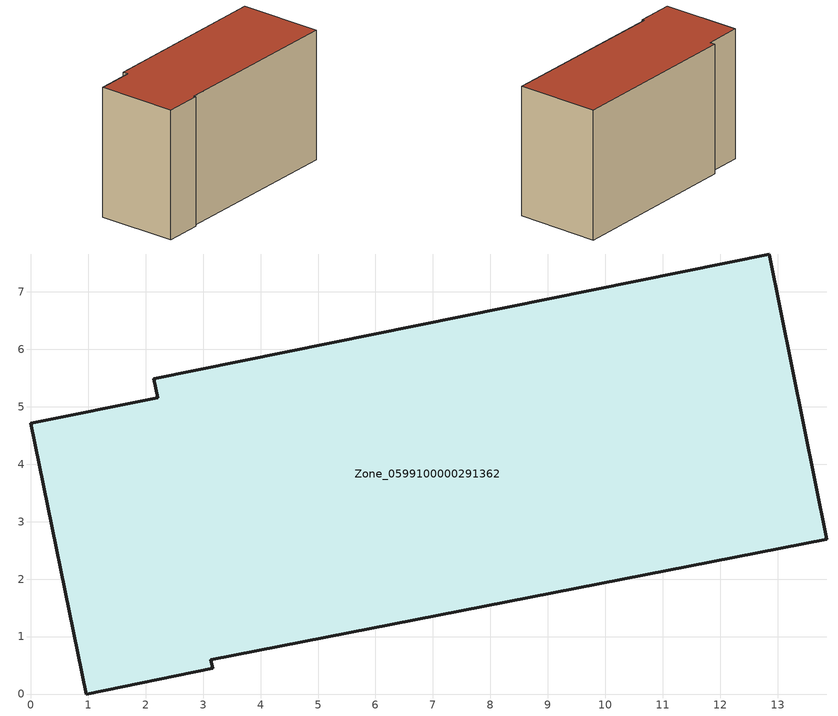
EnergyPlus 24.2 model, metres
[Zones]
Zone_0599100000291362
 floor ground (C_G): 13.85,2.7 3.13,0.6 3.16,0.45 0.96,0 0,4.71 2.21,5.16 2.14,5.49 12.85,7.66 z2.08
 wall outside (C_F): 0,4.71 0.96,0 3.16,0.45 3.13,0.6 13.85,2.7 12.85,7.66 2.14,5.49 2.21,5.16 0,4.71 z2.08:10.05
 roof outside (C_R): 12.85,7.66 2.14,5.49 2.21,5.16 0,4.71 0.96,0 3.16,0.45 3.13,0.6 13.85,2.7 z10.05
[BUILDING]
Pand.0599100000291362: North Axis=0; Terrain=City; Loads Convergence Tolerance Value=0.04; Temperature Convergence Tolerance Value=0.4; Solar Distribution=FullExterior; Maximum Number of Warmup Days=25; Minimum Number of Warmup Days=1
[Site:Location]
Rotterdam.The.Hague.AP_ZH_NLD Design_Conditions: Latitude=51.96; Longitude=4.45; Time Zone=1; Elevation=-4.5
[SITE:GROUNDTEMPERATURE:BUILDINGSURFACE]
18, 18, 18, 18, 18, 18, 18, 18, 18, 18, 18, 18
[MATERIAL] Thermal Absorptance=0.9; Solar Absorptance=0.7; Visible Absorptance=0.7
Name | Roughness | Thickness | Conductivity | Density | Specific Heat
G.TI.1965-1974 | MediumSmooth | 0.15 | 0.882353 | 540 | 1210
F.TI.1965-1974 | Rough | 0.3 | 0.697674 | 1920 | 840
R.TI.1965-1974 | MediumRough | 0.2 | 0.232558 | 1500 | 1000
[CONSTRUCTION]
C_G: G.TI.1965-1974
C_F: F.TI.1965-1974
C_R: R.TI.1965-1974
[ZONE]
Zone_0599100000291362: Type=1; Multiplier=1; Ceiling Height=Autocalculate; Volume=Autocalculate; Floor Area=autocalculate; Part of Total Floor Area=Yes
[ZONEINFILTRATION:DESIGNFLOWRATE]
Infil_Zone_0599100000291362: Zone or ZoneList or Space or SpaceList=Zone_0599100000291362; Schedule=AlwaysOn; Design Flow Rate Calculation Method=Flow/Area; Flow Rate per Floor Area=0.003; Constant Term Coefficient=1; Temperature Term Coefficient=0; Velocity Term Coefficient=0; Velocity Squared Term Coefficient=0
[HVACTEMPLATE:ZONE:IDEALLOADSAIRSYSTEM]
Zone_0599100000291362: Maximum Heating Supply Air Temperature=50; Minimum Cooling Supply Air Temperature=13; Maximum Heating Supply Air Humidity Ratio=0.0156; Minimum Cooling Supply Air Humidity Ratio=0.0077; Heating Limit=NoLimit; Cooling Limit=NoLimit; Dehumidification Control Type=ConstantSensibleHeatRatio; Cooling Sensible Heat Ratio=0.7; Dehumidification Setpoint=60; Humidification Control Type=None; Humidification Setpoint=30; Outdoor Air Method=None; Outdoor Air Flow Rate per Person=0.00944; Outdoor Air Flow Rate per Zone Floor Area=0; Outdoor Air Flow Rate per Zone=0; Demand Controlled Ventilation Type=None; Outdoor Air Economizer Type=NoEconomizer; Heat Recovery Type=None; Sensible Heat Recovery Effectiveness=0.7; Latent Heat Recovery Effectiveness=0.65
[ZONECONTROL:THERMOSTAT]
ThermostatControl_Zone_0599100000291362: Zone or ZoneList=Zone_0599100000291362; Control Type Schedule=DualSetpointControlType; Control 1=Thermostat_Zone_0599100000291362; Temperature Difference Between Cutout And Setpoint=0
[THERMOSTATSETPOINT:DUALSETPOINT]
Thermostat_Zone_0599100000291362: Heating Setpoint Temperature Schedule=HeatingSetpoint_Zone_0599100000291362; Cooling Setpoint Temperature Schedule=CoolingSetpoint_Zone_0599100000291362
[SCHEDULE:COMPACT]
HeatingSetpoint_Zone_0599100000291362: Through: 12/31, For: AllDays, Until: 24:00, 21
CoolingSetpoint_Zone_0599100000291362: Through: 12/31, For: AllDays, Until: 24:00, 24
DualSetpointControlType: Through: 12/31, For: AllDays, Until: 24:00, 4
AlwaysOn: Through: 12/31, For: AllDays, Until: 24:00, 1
